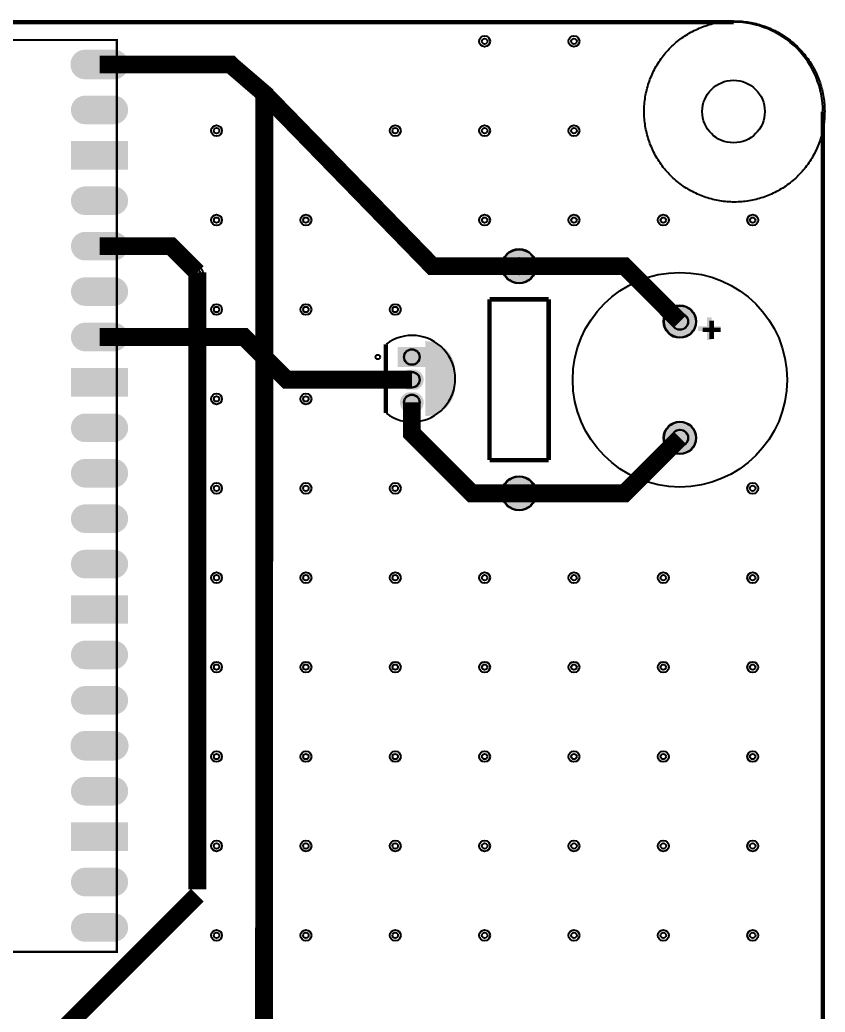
# Model space of a CAD drawing. Header units: millimetres. Extents: x 0 to 100, y 0 to 102.
# Drawn here: x 55.1 to 100.1, y 44.6 to 100.1 of the extents above; entities that cross this region are included whole.
import ezdxf

# ---------------------------------------------------------------- set-up
doc = ezdxf.new("R2010")
doc.units = ezdxf.units.MM
for name, color, linetype, true_color in [('BoardOutLine', 7, 'Continuous', 0xff00ff), ('BottomLayer', 7, 'Continuous', 0x0000ff), ('BottomSolderMaskLayer', 7, 'Continuous', 0xaa00ff), ('Document', 7, 'Continuous', 0xffffff), ('Hole', 7, 'Continuous', 0x222222), ('Multi-Layer', 7, 'Continuous', 0xc0c0c0), ('TopLayer', 7, 'Continuous', 0xff0000), ('TopPasteMaskLayer', 7, 'Continuous', 0x808080), ('TopSilkLayer', 7, 'Continuous', 0xffcc00), ('TopSolderMaskLayer', 7, 'Continuous', 0x800080)]:
    doc.layers.add(name, color=color, linetype=linetype, true_color=true_color)

msp = doc.modelspace()

# ---------------------------------------------------------------- hatches: boundary and pattern name
at = {"layer": 'BottomSolderMaskLayer'}
for points in [[(82.035, 86.35, 1), (83.965, 86.35, 1)], [(91.086, 83.251, 1), (92.914, 83.251, 1)], [(77.786, 81.823), (77.786, 80.717), (76.214, 80.717), (76.214, 81.823)], [(77.225, 80.56, -0.785398), (77.225, 79.44), (76.775, 79.44, -0.785398), (76.775, 80.56)], [(77.225, 79.29, -0.785398), (77.225, 78.17), (76.775, 78.17, -0.785398), (76.775, 79.29)], [(91.086, 76.749, 1), (92.914, 76.749, 1)], [(82.035, 73.65, 1), (83.965, 73.65, 1)]]:
    msp.add_hatch(color=256, dxfattribs=at).paths.add_polyline_path(points)
at = {"layer": 'Document'}
for points in [[(93.524, 83.487), (93.778, 83.487), (93.778, 82.217), (93.524, 82.217)], [(94.286, 82.979), (94.286, 82.725), (93.016, 82.725), (93.016, 82.979)], [(79.413, 80), (79.413, 79.619), (79.412, 79.56), (79.409, 79.501), (79.404, 79.443), (79.396, 79.384), (79.387, 79.326), (79.375, 79.268), (79.362, 79.211), (79.346, 79.154), (79.329, 79.098), (79.309, 79.042), (79.287, 78.987), (79.264, 78.933), (79.238, 78.88), (79.211, 78.828), (79.182, 78.777), (79.151, 78.727), (79.118, 78.678), (79.084, 78.63), (79.048, 78.583), (79.01, 78.538), (78.97, 78.494), (78.929, 78.452), (78.887, 78.411), (78.843, 78.371), (78.798, 78.334), (78.751, 78.297), (78.704, 78.263), (78.655, 78.23), (78.604, 78.199), (78.553, 78.17), (78.501, 78.143), (78.448, 78.117), (78.394, 78.094), (78.339, 78.072), (78.283, 78.053), (78.227, 78.035), (78.17, 78.019), (78.113, 78.006), (78.055, 77.994), (77.997, 77.985), (77.938, 77.978), (77.88, 77.972), (77.821, 77.969), (77.762, 77.968), (77.762, 82.159), (77.821, 82.158), (77.88, 82.155), (77.938, 82.15), (77.997, 82.142), (78.055, 82.133), (78.113, 82.121), (78.17, 82.108), (78.227, 82.092), (78.283, 82.075), (78.339, 82.055), (78.394, 82.033), (78.448, 82.01), (78.501, 81.984), (78.553, 81.957), (78.604, 81.928), (78.655, 81.897), (78.704, 81.864), (78.751, 81.83), (78.798, 81.794), (78.843, 81.756), (78.887, 81.716), (78.929, 81.676), (78.97, 81.633), (79.01, 81.589), (79.048, 81.544), (79.084, 81.498), (79.118, 81.45), (79.151, 81.401), (79.182, 81.351), (79.211, 81.299), (79.238, 81.247), (79.264, 81.194), (79.287, 81.14), (79.309, 81.085), (79.329, 81.03), (79.346, 80.973), (79.362, 80.916), (79.375, 80.859), (79.387, 80.801), (79.396, 80.743), (79.404, 80.685), (79.409, 80.626), (79.412, 80.567), (79.413, 80.508)]]:
    msp.add_hatch(color=256, dxfattribs=at).paths.add_polyline_path(points)
at = {"layer": 'Multi-Layer'}
for points in [[(82.06, 86.35, 1), (83.94, 86.35, 1)], [(91.111, 83.251, 1), (92.889, 83.251, 1)], [(77.75, 81.805), (77.75, 80.735), (76.25, 80.735), (76.25, 81.805)], [(77.215, 80.535, -0.785398), (77.215, 79.465), (76.785, 79.465, -0.785398), (76.785, 80.535)], [(77.215, 79.265, -0.785398), (77.215, 78.195), (76.785, 78.195, -0.785398), (76.785, 79.265)], [(91.111, 76.749, 1), (92.889, 76.749, 1)], [(82.06, 73.65, 1), (83.94, 73.65, 1)]]:
    msp.add_hatch(color=256, dxfattribs=at).paths.add_polyline_path(points)
at = {"layer": 'TopLayer'}
for points in [[(58.725, 96.83), (58.629, 96.836), (58.534, 96.853), (58.441, 96.882), (58.353, 96.922), (58.271, 96.972), (58.195, 97.031), (58.126, 97.099), (58.067, 97.176), (58.017, 97.258), (57.977, 97.346), (57.948, 97.438), (57.931, 97.533), (57.925, 97.63), (57.925, 97.63), (57.931, 97.726), (57.948, 97.822), (57.977, 97.914), (58.017, 98.002), (58.067, 98.084), (58.126, 98.16), (58.195, 98.229), (58.271, 98.288), (58.353, 98.338), (58.441, 98.378), (58.534, 98.407), (58.629, 98.424), (58.725, 98.43), (60.325, 98.43), (60.421, 98.424), (60.516, 98.407), (60.609, 98.378), (60.697, 98.338), (60.78, 98.288), (60.855, 98.229), (60.924, 98.16), (60.983, 98.084), (61.033, 98.002), (61.073, 97.914), (61.102, 97.822), (61.119, 97.726), (61.125, 97.63), (61.125, 97.63), (61.119, 97.533), (61.102, 97.438), (61.073, 97.346), (61.033, 97.258), (60.983, 97.176), (60.924, 97.099), (60.855, 97.031), (60.78, 96.972), (60.697, 96.922), (60.609, 96.882), (60.516, 96.853), (60.421, 96.836), (60.325, 96.83)], [(58.725, 94.29), (58.629, 94.296), (58.534, 94.313), (58.441, 94.342), (58.353, 94.382), (58.271, 94.432), (58.195, 94.491), (58.126, 94.559), (58.067, 94.636), (58.017, 94.718), (57.977, 94.806), (57.948, 94.899), (57.931, 94.994), (57.925, 95.09), (57.925, 95.09), (57.931, 95.186), (57.948, 95.282), (57.977, 95.374), (58.017, 95.462), (58.067, 95.544), (58.126, 95.62), (58.195, 95.689), (58.271, 95.748), (58.353, 95.798), (58.441, 95.838), (58.534, 95.867), (58.629, 95.884), (58.725, 95.89), (60.325, 95.89), (60.421, 95.884), (60.516, 95.867), (60.609, 95.838), (60.697, 95.798), (60.78, 95.748), (60.855, 95.689), (60.924, 95.62), (60.983, 95.544), (61.033, 95.462), (61.073, 95.374), (61.102, 95.282), (61.119, 95.186), (61.125, 95.09), (61.125, 95.09), (61.119, 94.994), (61.102, 94.899), (61.073, 94.806), (61.033, 94.718), (60.983, 94.636), (60.924, 94.559), (60.855, 94.491), (60.78, 94.432), (60.697, 94.382), (60.609, 94.342), (60.516, 94.313), (60.421, 94.296), (60.325, 94.29)], [(57.925, 91.75), (57.925, 93.35), (61.125, 93.35), (61.125, 91.75)], [(58.725, 89.21), (58.629, 89.216), (58.534, 89.233), (58.441, 89.262), (58.353, 89.302), (58.271, 89.352), (58.195, 89.411), (58.126, 89.479), (58.067, 89.556), (58.017, 89.638), (57.977, 89.726), (57.948, 89.819), (57.931, 89.914), (57.925, 90.01), (57.925, 90.01), (57.931, 90.107), (57.948, 90.202), (57.977, 90.294), (58.017, 90.382), (58.067, 90.464), (58.126, 90.54), (58.195, 90.609), (58.271, 90.668), (58.353, 90.718), (58.441, 90.758), (58.534, 90.787), (58.629, 90.804), (58.725, 90.81), (60.325, 90.81), (60.421, 90.804), (60.516, 90.787), (60.609, 90.758), (60.697, 90.718), (60.78, 90.668), (60.855, 90.609), (60.924, 90.54), (60.983, 90.464), (61.033, 90.382), (61.073, 90.294), (61.102, 90.202), (61.119, 90.107), (61.125, 90.01), (61.125, 90.01), (61.119, 89.914), (61.102, 89.819), (61.073, 89.726), (61.033, 89.638), (60.983, 89.556), (60.924, 89.479), (60.855, 89.411), (60.78, 89.352), (60.697, 89.302), (60.609, 89.262), (60.516, 89.233), (60.421, 89.216), (60.325, 89.21)], [(58.725, 86.67), (58.629, 86.676), (58.534, 86.693), (58.441, 86.722), (58.353, 86.762), (58.271, 86.812), (58.195, 86.871), (58.126, 86.939), (58.067, 87.016), (58.017, 87.098), (57.977, 87.186), (57.948, 87.278), (57.931, 87.373), (57.925, 87.47), (57.925, 87.47), (57.931, 87.567), (57.948, 87.662), (57.977, 87.754), (58.017, 87.842), (58.067, 87.924), (58.126, 88), (58.195, 88.069), (58.271, 88.128), (58.353, 88.178), (58.441, 88.218), (58.534, 88.247), (58.629, 88.264), (58.725, 88.27), (60.325, 88.27), (60.421, 88.264), (60.516, 88.247), (60.609, 88.218), (60.697, 88.178), (60.78, 88.128), (60.855, 88.069), (60.924, 88), (60.983, 87.924), (61.033, 87.842), (61.073, 87.754), (61.102, 87.662), (61.119, 87.567), (61.125, 87.47), (61.125, 87.47), (61.119, 87.373), (61.102, 87.278), (61.073, 87.186), (61.033, 87.098), (60.983, 87.016), (60.924, 86.939), (60.855, 86.871), (60.78, 86.812), (60.697, 86.762), (60.609, 86.722), (60.516, 86.693), (60.421, 86.676), (60.325, 86.67)], [(58.725, 84.13), (58.629, 84.136), (58.534, 84.153), (58.441, 84.182), (58.353, 84.222), (58.271, 84.272), (58.195, 84.331), (58.126, 84.399), (58.067, 84.476), (58.017, 84.558), (57.977, 84.646), (57.948, 84.739), (57.931, 84.834), (57.925, 84.93), (57.925, 84.93), (57.931, 85.027), (57.948, 85.122), (57.977, 85.214), (58.017, 85.302), (58.067, 85.384), (58.126, 85.46), (58.195, 85.529), (58.271, 85.588), (58.353, 85.638), (58.441, 85.678), (58.534, 85.707), (58.629, 85.724), (58.725, 85.73), (60.325, 85.73), (60.421, 85.724), (60.516, 85.707), (60.609, 85.678), (60.697, 85.638), (60.78, 85.588), (60.855, 85.529), (60.924, 85.46), (60.983, 85.384), (61.033, 85.302), (61.073, 85.214), (61.102, 85.122), (61.119, 85.027), (61.125, 84.93), (61.125, 84.93), (61.119, 84.834), (61.102, 84.739), (61.073, 84.646), (61.033, 84.558), (60.983, 84.476), (60.924, 84.399), (60.855, 84.331), (60.78, 84.272), (60.697, 84.222), (60.609, 84.182), (60.516, 84.153), (60.421, 84.136), (60.325, 84.13)], [(58.725, 81.59), (58.629, 81.596), (58.534, 81.613), (58.441, 81.642), (58.353, 81.682), (58.271, 81.732), (58.195, 81.791), (58.126, 81.859), (58.067, 81.936), (58.017, 82.018), (57.977, 82.106), (57.948, 82.199), (57.931, 82.293), (57.925, 82.39), (57.925, 82.39), (57.931, 82.487), (57.948, 82.582), (57.977, 82.674), (58.017, 82.762), (58.067, 82.844), (58.126, 82.921), (58.195, 82.989), (58.271, 83.048), (58.353, 83.098), (58.441, 83.138), (58.534, 83.167), (58.629, 83.184), (58.725, 83.19), (60.325, 83.19), (60.421, 83.184), (60.516, 83.167), (60.609, 83.138), (60.697, 83.098), (60.78, 83.048), (60.855, 82.989), (60.924, 82.921), (60.983, 82.844), (61.033, 82.762), (61.073, 82.674), (61.102, 82.582), (61.119, 82.487), (61.125, 82.39), (61.125, 82.39), (61.119, 82.293), (61.102, 82.199), (61.073, 82.106), (61.033, 82.018), (60.983, 81.936), (60.924, 81.859), (60.855, 81.791), (60.78, 81.732), (60.697, 81.682), (60.609, 81.642), (60.516, 81.613), (60.421, 81.596), (60.325, 81.59)], [(57.925, 79.05), (57.925, 80.65), (61.125, 80.65), (61.125, 79.05)], [(58.725, 76.51), (58.629, 76.516), (58.534, 76.533), (58.441, 76.562), (58.353, 76.602), (58.271, 76.652), (58.195, 76.711), (58.126, 76.779), (58.067, 76.856), (58.017, 76.938), (57.977, 77.026), (57.948, 77.118), (57.931, 77.213), (57.925, 77.31), (57.925, 77.31), (57.931, 77.407), (57.948, 77.502), (57.977, 77.594), (58.017, 77.682), (58.067, 77.764), (58.126, 77.841), (58.195, 77.909), (58.271, 77.968), (58.353, 78.018), (58.441, 78.058), (58.534, 78.087), (58.629, 78.104), (58.725, 78.11), (60.325, 78.11), (60.421, 78.104), (60.516, 78.087), (60.609, 78.058), (60.697, 78.018), (60.78, 77.968), (60.855, 77.909), (60.924, 77.841), (60.983, 77.764), (61.033, 77.682), (61.073, 77.594), (61.102, 77.502), (61.119, 77.407), (61.125, 77.31), (61.125, 77.31), (61.119, 77.213), (61.102, 77.118), (61.073, 77.026), (61.033, 76.938), (60.983, 76.856), (60.924, 76.779), (60.855, 76.711), (60.78, 76.652), (60.697, 76.602), (60.609, 76.562), (60.516, 76.533), (60.421, 76.516), (60.325, 76.51)], [(58.725, 73.97), (58.629, 73.976), (58.534, 73.993), (58.441, 74.022), (58.353, 74.062), (58.271, 74.112), (58.195, 74.171), (58.126, 74.239), (58.067, 74.316), (58.017, 74.398), (57.977, 74.486), (57.948, 74.578), (57.931, 74.673), (57.925, 74.77), (57.925, 74.77), (57.931, 74.867), (57.948, 74.962), (57.977, 75.054), (58.017, 75.142), (58.067, 75.224), (58.126, 75.301), (58.195, 75.369), (58.271, 75.428), (58.353, 75.478), (58.441, 75.518), (58.534, 75.547), (58.629, 75.564), (58.725, 75.57), (60.325, 75.57), (60.421, 75.564), (60.516, 75.547), (60.609, 75.518), (60.697, 75.478), (60.78, 75.428), (60.855, 75.369), (60.924, 75.301), (60.983, 75.224), (61.033, 75.142), (61.073, 75.054), (61.102, 74.962), (61.119, 74.867), (61.125, 74.77), (61.125, 74.77), (61.119, 74.673), (61.102, 74.578), (61.073, 74.486), (61.033, 74.398), (60.983, 74.316), (60.924, 74.239), (60.855, 74.171), (60.78, 74.112), (60.697, 74.062), (60.609, 74.022), (60.516, 73.993), (60.421, 73.976), (60.325, 73.97)], [(58.725, 71.43), (58.629, 71.436), (58.534, 71.453), (58.441, 71.482), (58.353, 71.522), (58.271, 71.572), (58.195, 71.631), (58.126, 71.699), (58.067, 71.776), (58.017, 71.858), (57.977, 71.946), (57.948, 72.038), (57.931, 72.133), (57.925, 72.23), (57.925, 72.23), (57.931, 72.327), (57.948, 72.422), (57.977, 72.514), (58.017, 72.602), (58.067, 72.684), (58.126, 72.761), (58.195, 72.829), (58.271, 72.888), (58.353, 72.938), (58.441, 72.978), (58.534, 73.007), (58.629, 73.024), (58.725, 73.03), (60.325, 73.03), (60.421, 73.024), (60.516, 73.007), (60.609, 72.978), (60.697, 72.938), (60.78, 72.888), (60.855, 72.829), (60.924, 72.761), (60.983, 72.684), (61.033, 72.602), (61.073, 72.514), (61.102, 72.422), (61.119, 72.327), (61.125, 72.23), (61.125, 72.23), (61.119, 72.133), (61.102, 72.038), (61.073, 71.946), (61.033, 71.858), (60.983, 71.776), (60.924, 71.699), (60.855, 71.631), (60.78, 71.572), (60.697, 71.522), (60.609, 71.482), (60.516, 71.453), (60.421, 71.436), (60.325, 71.43)], [(58.725, 68.89), (58.629, 68.896), (58.534, 68.913), (58.441, 68.942), (58.353, 68.982), (58.271, 69.032), (58.195, 69.091), (58.126, 69.159), (58.067, 69.236), (58.017, 69.318), (57.977, 69.406), (57.948, 69.498), (57.931, 69.593), (57.925, 69.69), (57.925, 69.69), (57.931, 69.787), (57.948, 69.882), (57.977, 69.974), (58.017, 70.062), (58.067, 70.144), (58.126, 70.221), (58.195, 70.289), (58.271, 70.348), (58.353, 70.398), (58.441, 70.438), (58.534, 70.467), (58.629, 70.484), (58.725, 70.49), (60.325, 70.49), (60.421, 70.484), (60.516, 70.467), (60.609, 70.438), (60.697, 70.398), (60.78, 70.348), (60.855, 70.289), (60.924, 70.221), (60.983, 70.144), (61.033, 70.062), (61.073, 69.974), (61.102, 69.882), (61.119, 69.787), (61.125, 69.69), (61.125, 69.69), (61.119, 69.593), (61.102, 69.498), (61.073, 69.406), (61.033, 69.318), (60.983, 69.236), (60.924, 69.159), (60.855, 69.091), (60.78, 69.032), (60.697, 68.982), (60.609, 68.942), (60.516, 68.913), (60.421, 68.896), (60.325, 68.89)], [(57.925, 66.35), (57.925, 67.95), (61.125, 67.95), (61.125, 66.35)], [(58.725, 63.81), (58.629, 63.816), (58.534, 63.833), (58.441, 63.862), (58.353, 63.902), (58.271, 63.952), (58.195, 64.011), (58.126, 64.079), (58.067, 64.156), (58.017, 64.238), (57.977, 64.326), (57.948, 64.418), (57.931, 64.513), (57.925, 64.61), (57.925, 64.61), (57.931, 64.707), (57.948, 64.801), (57.977, 64.894), (58.017, 64.982), (58.067, 65.064), (58.126, 65.141), (58.195, 65.209), (58.271, 65.268), (58.353, 65.318), (58.441, 65.358), (58.534, 65.387), (58.629, 65.404), (58.725, 65.41), (60.325, 65.41), (60.421, 65.404), (60.516, 65.387), (60.609, 65.358), (60.697, 65.318), (60.78, 65.268), (60.855, 65.209), (60.924, 65.141), (60.983, 65.064), (61.033, 64.982), (61.073, 64.894), (61.102, 64.801), (61.119, 64.707), (61.125, 64.61), (61.125, 64.61), (61.119, 64.513), (61.102, 64.418), (61.073, 64.326), (61.033, 64.238), (60.983, 64.156), (60.924, 64.079), (60.855, 64.011), (60.78, 63.952), (60.697, 63.902), (60.609, 63.862), (60.516, 63.833), (60.421, 63.816), (60.325, 63.81)], [(58.725, 61.27), (58.629, 61.276), (58.534, 61.293), (58.441, 61.322), (58.353, 61.362), (58.271, 61.412), (58.195, 61.471), (58.126, 61.54), (58.067, 61.616), (58.017, 61.698), (57.977, 61.786), (57.948, 61.878), (57.931, 61.973), (57.925, 62.07), (57.925, 62.07), (57.931, 62.166), (57.948, 62.261), (57.977, 62.354), (58.017, 62.442), (58.067, 62.524), (58.126, 62.601), (58.195, 62.669), (58.271, 62.728), (58.353, 62.778), (58.441, 62.818), (58.534, 62.847), (58.629, 62.864), (58.725, 62.87), (60.325, 62.87), (60.421, 62.864), (60.516, 62.847), (60.609, 62.818), (60.697, 62.778), (60.78, 62.728), (60.855, 62.669), (60.924, 62.601), (60.983, 62.524), (61.033, 62.442), (61.073, 62.354), (61.102, 62.261), (61.119, 62.166), (61.125, 62.07), (61.125, 62.07), (61.119, 61.973), (61.102, 61.878), (61.073, 61.786), (61.033, 61.698), (60.983, 61.616), (60.924, 61.54), (60.855, 61.471), (60.78, 61.412), (60.697, 61.362), (60.609, 61.322), (60.516, 61.293), (60.421, 61.276), (60.325, 61.27)], [(58.725, 58.73), (58.629, 58.736), (58.534, 58.753), (58.441, 58.782), (58.353, 58.822), (58.271, 58.872), (58.195, 58.931), (58.126, 59), (58.067, 59.076), (58.017, 59.158), (57.977, 59.246), (57.948, 59.338), (57.931, 59.433), (57.925, 59.53), (57.925, 59.53), (57.931, 59.626), (57.948, 59.721), (57.977, 59.814), (58.017, 59.902), (58.067, 59.984), (58.126, 60.061), (58.195, 60.129), (58.271, 60.188), (58.353, 60.238), (58.441, 60.278), (58.534, 60.307), (58.629, 60.324), (58.725, 60.33), (60.325, 60.33), (60.421, 60.324), (60.516, 60.307), (60.609, 60.278), (60.697, 60.238), (60.78, 60.188), (60.855, 60.129), (60.924, 60.061), (60.983, 59.984), (61.033, 59.902), (61.073, 59.814), (61.102, 59.721), (61.119, 59.626), (61.125, 59.53), (61.125, 59.53), (61.119, 59.433), (61.102, 59.338), (61.073, 59.246), (61.033, 59.158), (60.983, 59.076), (60.924, 59), (60.855, 58.931), (60.78, 58.872), (60.697, 58.822), (60.609, 58.782), (60.516, 58.753), (60.421, 58.736), (60.325, 58.73)], [(58.725, 56.19), (58.629, 56.196), (58.534, 56.213), (58.441, 56.242), (58.353, 56.282), (58.271, 56.332), (58.195, 56.391), (58.126, 56.46), (58.067, 56.536), (58.017, 56.618), (57.977, 56.706), (57.948, 56.798), (57.931, 56.893), (57.925, 56.99), (57.925, 56.99), (57.931, 57.086), (57.948, 57.181), (57.977, 57.274), (58.017, 57.362), (58.067, 57.444), (58.126, 57.521), (58.195, 57.589), (58.271, 57.648), (58.353, 57.698), (58.441, 57.738), (58.534, 57.767), (58.629, 57.784), (58.725, 57.79), (60.325, 57.79), (60.421, 57.784), (60.516, 57.767), (60.609, 57.738), (60.697, 57.698), (60.78, 57.648), (60.855, 57.589), (60.924, 57.521), (60.983, 57.444), (61.033, 57.362), (61.073, 57.274), (61.102, 57.181), (61.119, 57.086), (61.125, 56.99), (61.125, 56.99), (61.119, 56.893), (61.102, 56.798), (61.073, 56.706), (61.033, 56.618), (60.983, 56.536), (60.924, 56.46), (60.855, 56.391), (60.78, 56.332), (60.697, 56.282), (60.609, 56.242), (60.516, 56.213), (60.421, 56.196), (60.325, 56.19)], [(57.925, 53.65), (57.925, 55.25), (61.125, 55.25), (61.125, 53.65)], [(58.725, 51.11), (58.629, 51.116), (58.534, 51.133), (58.441, 51.162), (58.353, 51.202), (58.271, 51.252), (58.195, 51.311), (58.126, 51.38), (58.067, 51.456), (58.017, 51.538), (57.977, 51.626), (57.948, 51.718), (57.931, 51.814), (57.925, 51.91), (57.925, 51.91), (57.931, 52.006), (57.948, 52.101), (57.977, 52.194), (58.017, 52.282), (58.067, 52.364), (58.126, 52.441), (58.195, 52.509), (58.271, 52.568), (58.353, 52.618), (58.441, 52.658), (58.534, 52.687), (58.629, 52.704), (58.725, 52.71), (60.325, 52.71), (60.421, 52.704), (60.516, 52.687), (60.609, 52.658), (60.697, 52.618), (60.78, 52.568), (60.855, 52.509), (60.924, 52.441), (60.983, 52.364), (61.033, 52.282), (61.073, 52.194), (61.102, 52.101), (61.119, 52.006), (61.125, 51.91), (61.125, 51.91), (61.119, 51.814), (61.102, 51.718), (61.073, 51.626), (61.033, 51.538), (60.983, 51.456), (60.924, 51.38), (60.855, 51.311), (60.78, 51.252), (60.697, 51.202), (60.609, 51.162), (60.516, 51.133), (60.421, 51.116), (60.325, 51.11)], [(58.725, 48.57), (58.629, 48.576), (58.534, 48.593), (58.441, 48.622), (58.353, 48.662), (58.271, 48.712), (58.195, 48.771), (58.126, 48.84), (58.067, 48.916), (58.017, 48.998), (57.977, 49.086), (57.948, 49.178), (57.931, 49.274), (57.925, 49.37), (57.925, 49.37), (57.931, 49.466), (57.948, 49.561), (57.977, 49.654), (58.017, 49.742), (58.067, 49.824), (58.126, 49.901), (58.195, 49.969), (58.271, 50.028), (58.353, 50.078), (58.441, 50.118), (58.534, 50.147), (58.629, 50.164), (58.725, 50.17), (60.325, 50.17), (60.421, 50.164), (60.516, 50.147), (60.609, 50.118), (60.697, 50.078), (60.78, 50.028), (60.855, 49.969), (60.924, 49.901), (60.983, 49.824), (61.033, 49.742), (61.073, 49.654), (61.102, 49.561), (61.119, 49.466), (61.125, 49.37), (61.125, 49.37), (61.119, 49.274), (61.102, 49.178), (61.073, 49.086), (61.033, 48.998), (60.983, 48.916), (60.924, 48.84), (60.855, 48.771), (60.78, 48.712), (60.697, 48.662), (60.609, 48.622), (60.516, 48.593), (60.421, 48.576), (60.325, 48.57)]]:
    msp.add_hatch(color=256, dxfattribs=at).paths.add_polyline_path(points)
at = {"layer": 'TopPasteMaskLayer'}
for points in [[(58.725, 96.83), (58.629, 96.836), (58.534, 96.853), (58.441, 96.882), (58.353, 96.922), (58.271, 96.972), (58.195, 97.031), (58.126, 97.099), (58.067, 97.176), (58.017, 97.258), (57.977, 97.346), (57.948, 97.438), (57.931, 97.533), (57.925, 97.63), (57.925, 97.63), (57.931, 97.726), (57.948, 97.822), (57.977, 97.914), (58.017, 98.002), (58.067, 98.084), (58.126, 98.16), (58.195, 98.229), (58.271, 98.288), (58.353, 98.338), (58.441, 98.378), (58.534, 98.407), (58.629, 98.424), (58.725, 98.43), (60.325, 98.43), (60.421, 98.424), (60.516, 98.407), (60.609, 98.378), (60.697, 98.338), (60.78, 98.288), (60.855, 98.229), (60.924, 98.16), (60.983, 98.084), (61.033, 98.002), (61.073, 97.914), (61.102, 97.822), (61.119, 97.726), (61.125, 97.63), (61.125, 97.63), (61.119, 97.533), (61.102, 97.438), (61.073, 97.346), (61.033, 97.258), (60.983, 97.176), (60.924, 97.099), (60.855, 97.031), (60.78, 96.972), (60.697, 96.922), (60.609, 96.882), (60.516, 96.853), (60.421, 96.836), (60.325, 96.83)], [(58.725, 58.73), (58.629, 58.736), (58.534, 58.753), (58.441, 58.782), (58.353, 58.822), (58.271, 58.872), (58.195, 58.931), (58.126, 59), (58.067, 59.076), (58.017, 59.158), (57.977, 59.246), (57.948, 59.338), (57.931, 59.433), (57.925, 59.53), (57.925, 59.53), (57.931, 59.626), (57.948, 59.721), (57.977, 59.814), (58.017, 59.902), (58.067, 59.984), (58.126, 60.061), (58.195, 60.129), (58.271, 60.188), (58.353, 60.238), (58.441, 60.278), (58.534, 60.307), (58.629, 60.324), (58.725, 60.33), (60.325, 60.33), (60.421, 60.324), (60.516, 60.307), (60.609, 60.278), (60.697, 60.238), (60.78, 60.188), (60.855, 60.129), (60.924, 60.061), (60.983, 59.984), (61.033, 59.902), (61.073, 59.814), (61.102, 59.721), (61.119, 59.626), (61.125, 59.53), (61.125, 59.53), (61.119, 59.433), (61.102, 59.338), (61.073, 59.246), (61.033, 59.158), (60.983, 59.076), (60.924, 59), (60.855, 58.931), (60.78, 58.872), (60.697, 58.822), (60.609, 58.782), (60.516, 58.753), (60.421, 58.736), (60.325, 58.73)]]:
    msp.add_hatch(color=256, dxfattribs=at).paths.add_polyline_path(points)
at = {"layer": 'TopSolderMaskLayer'}
for points in [[(58.712, 96.804), (58.614, 96.811), (58.518, 96.829), (58.424, 96.858), (58.335, 96.899), (58.251, 96.951), (58.173, 97.012), (58.104, 97.083), (58.043, 97.161), (57.993, 97.246), (57.952, 97.337), (57.923, 97.432), (57.906, 97.53), (57.9, 97.63), (57.9, 97.63), (57.906, 97.729), (57.923, 97.828), (57.952, 97.923), (57.993, 98.014), (58.043, 98.099), (58.104, 98.177), (58.173, 98.248), (58.251, 98.309), (58.335, 98.361), (58.424, 98.402), (58.518, 98.431), (58.614, 98.449), (58.712, 98.455), (60.338, 98.455), (60.436, 98.449), (60.532, 98.431), (60.626, 98.402), (60.715, 98.361), (60.799, 98.309), (60.877, 98.248), (60.946, 98.177), (61.007, 98.099), (61.057, 98.014), (61.097, 97.923), (61.127, 97.828), (61.144, 97.729), (61.15, 97.63), (61.15, 97.63), (61.144, 97.53), (61.127, 97.432), (61.097, 97.337), (61.057, 97.246), (61.007, 97.161), (60.946, 97.083), (60.877, 97.012), (60.799, 96.951), (60.715, 96.899), (60.626, 96.858), (60.532, 96.829), (60.436, 96.811), (60.338, 96.804)], [(82.035, 86.35, 1), (83.965, 86.35, 1)], [(91.086, 83.251, 1), (92.914, 83.251, 1)], [(77.786, 81.823), (77.786, 80.717), (76.214, 80.717), (76.214, 81.823)], [(77.225, 80.56, -0.785398), (77.225, 79.44), (76.775, 79.44, -0.785398), (76.775, 80.56)], [(77.225, 79.29, -0.785398), (77.225, 78.17), (76.775, 78.17, -0.785398), (76.775, 79.29)], [(91.086, 76.749, 1), (92.914, 76.749, 1)], [(82.035, 73.65, 1), (83.965, 73.65, 1)], [(58.712, 58.705), (58.614, 58.71), (58.518, 58.729), (58.424, 58.758), (58.335, 58.799), (58.251, 58.851), (58.173, 58.912), (58.104, 58.983), (58.043, 59.061), (57.993, 59.146), (57.952, 59.237), (57.923, 59.332), (57.906, 59.43), (57.9, 59.53), (57.9, 59.53), (57.906, 59.63), (57.923, 59.728), (57.952, 59.823), (57.993, 59.914), (58.043, 59.999), (58.104, 60.077), (58.173, 60.148), (58.251, 60.209), (58.335, 60.261), (58.424, 60.302), (58.518, 60.331), (58.614, 60.349), (58.712, 60.355), (60.338, 60.355), (60.436, 60.349), (60.532, 60.331), (60.626, 60.302), (60.715, 60.261), (60.799, 60.209), (60.877, 60.148), (60.946, 60.077), (61.007, 59.999), (61.057, 59.914), (61.097, 59.823), (61.127, 59.728), (61.144, 59.63), (61.15, 59.53), (61.15, 59.53), (61.144, 59.43), (61.127, 59.332), (61.097, 59.237), (61.057, 59.146), (61.007, 59.061), (60.946, 58.983), (60.877, 58.912), (60.799, 58.851), (60.715, 58.799), (60.626, 58.758), (60.532, 58.729), (60.436, 58.71), (60.338, 58.705)]]:
    msp.add_hatch(color=256, dxfattribs=at).paths.add_polyline_path(points)

# ---------------------------------------------------------------- linework, layer by layer
at = {"layer": 'BoardOutLine', "const_width": 0.254}
for points in [[(5, 100), (95, 100)], [(100, 95), (100, 5)]]:
    msp.add_lwpolyline(points, dxfattribs=at)
at = {"layer": 'BoardOutLine'}
msp.add_arc((95, 95), 5, 359.9997, 90, dxfattribs=at)
at = {"layer": 'BottomLayer'}
msp.add_lwpolyline([(90, 95), (90.001, 95.102), (90.004, 95.204), (90.008, 95.305), (90.015, 95.407), (90.024, 95.508), (90.035, 95.61), (90.049, 95.711), (90.064, 95.811), (90.081, 95.912), (90.1, 96.012), (90.121, 96.111), (90.144, 96.211), (90.17, 96.309), (90.197, 96.407), (90.226, 96.505), (90.257, 96.602), (90.29, 96.698), (90.325, 96.794), (90.362, 96.889), (90.401, 96.983), (90.441, 97.076), (90.484, 97.169), (90.528, 97.261), (90.575, 97.351), (90.623, 97.441), (90.673, 97.53), (90.724, 97.618), (90.778, 97.704), (90.833, 97.79), (90.89, 97.874), (90.948, 97.958), (91.009, 98.04), (91.071, 98.121), (91.134, 98.2), (91.199, 98.279), (91.266, 98.356), (91.334, 98.431), (91.404, 98.505), (91.475, 98.578), (91.548, 98.65), (91.622, 98.719), (91.697, 98.788), (91.774, 98.855), (91.852, 98.92), (91.932, 98.984), (92.012, 99.046), (92.094, 99.106), (92.178, 99.165), (92.262, 99.222), (92.347, 99.277), (92.434, 99.331), (92.522, 99.383), (92.61, 99.433), (92.7, 99.481), (92.791, 99.528), (92.882, 99.572), (92.975, 99.615), (93.068, 99.656), (93.162, 99.695), (93.257, 99.732), (93.352, 99.767), (93.449, 99.801), (93.545, 99.832), (93.643, 99.861), (93.741, 99.889), (93.84, 99.914), (93.939, 99.938), (94.038, 99.959), (94.138, 99.978), (94.239, 99.996), (94.339, 100.011), (94.44, 100.024), (94.542, 100.036), (94.643, 100.045), (94.745, 100.052), (94.846, 100.057), (94.948, 100.06), (95.05, 100.061), (95.152, 100.06), (95.254, 100.057), (95.355, 100.052), (95.457, 100.045), (95.558, 100.036), (95.66, 100.024), (95.76, 100.011), (95.861, 99.996), (95.961, 99.978), (96.061, 99.959), (96.161, 99.938), (96.26, 99.914), (96.359, 99.889), (96.457, 99.861), (96.554, 99.832), (96.651, 99.801), (96.748, 99.767), (96.843, 99.732), (96.938, 99.695), (97.032, 99.656), (97.125, 99.615), (97.218, 99.572), (97.309, 99.528), (97.4, 99.481), (97.49, 99.433), (97.578, 99.383), (97.666, 99.331), (97.752, 99.277), (97.838, 99.222), (97.922, 99.165), (98.005, 99.106), (98.087, 99.046), (98.168, 98.984), (98.248, 98.92), (98.326, 98.855), (98.403, 98.788), (98.478, 98.719), (98.552, 98.65), (98.625, 98.578), (98.696, 98.505), (98.766, 98.431), (98.834, 98.356), (98.901, 98.279), (98.966, 98.2), (99.029, 98.121), (99.091, 98.04), (99.151, 97.958), (99.21, 97.874), (99.267, 97.79), (99.322, 97.704), (99.375, 97.618), (99.427, 97.53), (99.477, 97.441), (99.525, 97.351), (99.571, 97.261), (99.616, 97.169), (99.658, 97.076), (99.699, 96.983), (99.738, 96.889), (99.775, 96.794), (99.81, 96.698), (99.843, 96.602), (99.874, 96.505), (99.903, 96.407), (99.93, 96.309), (99.955, 96.211), (99.979, 96.111), (100, 96.012), (100.019, 95.912), (100.036, 95.811), (100.051, 95.711), (100.064, 95.61), (100.075, 95.508), (100.084, 95.407), (100.091, 95.305), (100.096, 95.204), (100.099, 95.102), (100.1, 95), (100.099, 94.898), (100.096, 94.796), (100.091, 94.695), (100.084, 94.593), (100.075, 94.492), (100.064, 94.39), (100.051, 94.289), (100.036, 94.189), (100.019, 94.088), (100, 93.988), (99.979, 93.889), (99.955, 93.789), (99.93, 93.691), (99.903, 93.593), (99.874, 93.495), (99.843, 93.398), (99.81, 93.302), (99.775, 93.206), (99.738, 93.111), (99.699, 93.017), (99.658, 92.924), (99.616, 92.831), (99.571, 92.74), (99.525, 92.649), (99.477, 92.559), (99.427, 92.47), (99.375, 92.382), (99.322, 92.296), (99.267, 92.21), (99.21, 92.126), (99.151, 92.042), (99.091, 91.96), (99.029, 91.879), (98.966, 91.8), (98.901, 91.721), (98.834, 91.644), (98.766, 91.569), (98.696, 91.495), (98.625, 91.422), (98.552, 91.35), (98.478, 91.281), (98.403, 91.212), (98.326, 91.145), (98.248, 91.08), (98.168, 91.016), (98.087, 90.954), (98.005, 90.894), (97.922, 90.835), (97.838, 90.778), (97.752, 90.723), (97.666, 90.669), (97.578, 90.617), (97.49, 90.567), (97.4, 90.519), (97.309, 90.472), (97.218, 90.428), (97.125, 90.385), (97.032, 90.344), (96.938, 90.305), (96.843, 90.268), (96.748, 90.233), (96.651, 90.199), (96.554, 90.168), (96.457, 90.139), (96.359, 90.111), (96.26, 90.086), (96.161, 90.062), (96.061, 90.041), (95.961, 90.022), (95.861, 90.004), (95.76, 89.989), (95.66, 89.976), (95.558, 89.964), (95.457, 89.955), (95.355, 89.948), (95.254, 89.943), (95.152, 89.94), (95.05, 89.939), (94.948, 89.94), (94.846, 89.943), (94.745, 89.948), (94.643, 89.955), (94.542, 89.964), (94.44, 89.976), (94.339, 89.989), (94.239, 90.004), (94.138, 90.022), (94.038, 90.041), (93.939, 90.062), (93.84, 90.086), (93.741, 90.111), (93.643, 90.139), (93.545, 90.168), (93.449, 90.199), (93.352, 90.233), (93.257, 90.268), (93.162, 90.305), (93.068, 90.344), (92.975, 90.385), (92.882, 90.428), (92.791, 90.472), (92.7, 90.519), (92.61, 90.567), (92.522, 90.617), (92.434, 90.669), (92.347, 90.723), (92.262, 90.778), (92.178, 90.835), (92.094, 90.894), (92.012, 90.954), (91.932, 91.016), (91.852, 91.08), (91.774, 91.145), (91.697, 91.212), (91.622, 91.281), (91.548, 91.35), (91.475, 91.422), (91.404, 91.495), (91.334, 91.569), (91.266, 91.644), (91.199, 91.721), (91.134, 91.8), (91.071, 91.879), (91.009, 91.96), (90.948, 92.042), (90.89, 92.126), (90.833, 92.21), (90.778, 92.296), (90.724, 92.382), (90.673, 92.47), (90.623, 92.559), (90.575, 92.649), (90.528, 92.74), (90.484, 92.831), (90.441, 92.924), (90.401, 93.017), (90.362, 93.111), (90.325, 93.206), (90.29, 93.302), (90.257, 93.398), (90.226, 93.495), (90.197, 93.593), (90.17, 93.691), (90.144, 93.789), (90.121, 93.889), (90.1, 93.988), (90.081, 94.088), (90.064, 94.189), (90.049, 94.289), (90.035, 94.39), (90.024, 94.492), (90.015, 94.593), (90.008, 94.695), (90.004, 94.796), (90.001, 94.898), (90, 95)], close=True, dxfattribs=at)
at = {"layer": 'BottomLayer', "const_width": 1}
for points in [[(68.73, 38.809), (68.75, 96), (67, 97.501)], [(63, 87.47), (63.53, 87.47), (64.135, 86.865)], [(64.135, 86.865), (65, 86)], [(65, 86), (65, 86), (65, 51.5)], [(38.73, 38.809), (52.637, 38.81), (65, 51.181)]]:
    msp.add_lwpolyline(points, dxfattribs=at)
at = {"layer": 'BottomSolderMaskLayer'}
for centre, radius in [((83, 86.35), 0.965), ((83, 86.35), 0.462), ((92, 83.251), 0.914), ((92, 83.251), 0.463), ((77, 81.27), 0.445), ((77, 80), 0.445), ((77, 78.73), 0.445), ((92, 76.749), 0.914), ((92, 76.749), 0.463), ((83, 73.65), 0.965), ((83, 73.65), 0.462)]:
    msp.add_circle(centre, radius, dxfattribs=at)
at = {"layer": 'Document'}
msp.add_circle((75.095, 81.27), 0.127, dxfattribs=at)
at = {"layer": 'Hole'}
for centre, radius in [((81.072, 98.928), 0.153), ((86.072, 98.928), 0.153), ((67, 97.5), 0.152), ((68, 96.75), 0.152), ((68.75, 96), 0.152), ((66.072, 93.928), 0.153), ((76.072, 93.928), 0.153), ((81.072, 93.928), 0.153), ((86.072, 93.928), 0.153), ((66.072, 88.928), 0.153), ((71.072, 88.928), 0.153), ((81.072, 88.928), 0.153), ((86.072, 88.928), 0.153), ((91.072, 88.928), 0.153), ((96.072, 88.928), 0.153), ((63, 87.47), 0.152), ((64.135, 86.865), 0.152), ((65, 86), 0.152), ((66.072, 83.928), 0.153), ((71.072, 83.928), 0.153), ((76.072, 83.928), 0.153), ((66.072, 78.928), 0.153), ((71.072, 78.928), 0.153), ((66.072, 73.928), 0.153), ((71.072, 73.928), 0.153), ((76.072, 73.928), 0.153), ((96.072, 73.928), 0.153), ((66.072, 68.928), 0.153), ((71.072, 68.928), 0.153), ((76.072, 68.928), 0.153), ((81.072, 68.928), 0.153), ((86.072, 68.928), 0.153), ((91.072, 68.928), 0.153), ((96.072, 68.928), 0.153), ((66.072, 63.928), 0.153), ((71.072, 63.928), 0.153), ((76.072, 63.928), 0.153), ((81.072, 63.928), 0.153), ((86.072, 63.928), 0.153), ((91.072, 63.928), 0.153), ((96.072, 63.928), 0.153), ((66.072, 58.928), 0.153), ((71.072, 58.928), 0.153), ((76.072, 58.928), 0.153), ((81.072, 58.928), 0.153), ((86.072, 58.928), 0.153), ((91.072, 58.928), 0.153), ((96.072, 58.928), 0.153), ((66.072, 53.928), 0.153), ((71.072, 53.928), 0.153), ((76.072, 53.928), 0.153), ((81.072, 53.928), 0.153), ((86.072, 53.928), 0.153), ((91.072, 53.928), 0.153), ((96.072, 53.928), 0.153), ((66.072, 48.928), 0.153), ((71.072, 48.928), 0.153), ((76.072, 48.928), 0.153), ((81.072, 48.928), 0.153), ((86.072, 48.928), 0.153), ((91.072, 48.928), 0.153), ((96.072, 48.928), 0.153)]:
    msp.add_circle(centre, radius, dxfattribs=at)
at = {"layer": 'Multi-Layer'}
for centre, radius in [((81.072, 98.928), 0.305), ((86.072, 98.928), 0.305), ((67, 97.5), 0.305), ((68, 96.75), 0.305), ((95, 95), 1.75), ((68.75, 96), 0.305), ((66.072, 93.928), 0.305), ((76.072, 93.928), 0.305), ((81.072, 93.928), 0.305), ((86.072, 93.928), 0.305), ((66.072, 88.928), 0.305), ((71.072, 88.928), 0.305), ((81.072, 88.928), 0.305), ((86.072, 88.928), 0.305), ((91.072, 88.928), 0.305), ((96.072, 88.928), 0.305), ((63, 87.47), 0.305), ((64.135, 86.865), 0.305), ((83, 86.35), 0.94), ((83, 86.35), 0.45), ((65, 86), 0.305), ((66.072, 83.928), 0.305), ((71.072, 83.928), 0.305), ((76.072, 83.928), 0.305), ((92, 83.251), 0.889), ((92, 83.251), 0.45), ((77, 81.27), 0.425), ((77, 80), 0.425), ((66.072, 78.928), 0.305), ((71.072, 78.928), 0.305), ((77, 78.73), 0.425), ((92, 76.749), 0.889), ((92, 76.749), 0.45), ((83, 73.65), 0.94), ((66.072, 73.928), 0.305), ((71.072, 73.928), 0.305), ((76.072, 73.928), 0.305), ((83, 73.65), 0.45), ((96.072, 73.928), 0.305), ((66.072, 68.928), 0.305), ((71.072, 68.928), 0.305), ((76.072, 68.928), 0.305), ((81.072, 68.928), 0.305), ((86.072, 68.928), 0.305), ((91.072, 68.928), 0.305), ((96.072, 68.928), 0.305), ((66.072, 63.928), 0.305), ((71.072, 63.928), 0.305), ((76.072, 63.928), 0.305), ((81.072, 63.928), 0.305), ((86.072, 63.928), 0.305), ((91.072, 63.928), 0.305), ((96.072, 63.928), 0.305), ((66.072, 58.928), 0.305), ((71.072, 58.928), 0.305), ((76.072, 58.928), 0.305), ((81.072, 58.928), 0.305), ((86.072, 58.928), 0.305), ((91.072, 58.928), 0.305), ((96.072, 58.928), 0.305), ((66.072, 53.928), 0.305), ((71.072, 53.928), 0.305), ((76.072, 53.928), 0.305), ((81.072, 53.928), 0.305), ((86.072, 53.928), 0.305), ((91.072, 53.928), 0.305), ((96.072, 53.928), 0.305), ((66.072, 48.928), 0.305), ((71.072, 48.928), 0.305), ((76.072, 48.928), 0.305), ((81.072, 48.928), 0.305), ((86.072, 48.928), 0.305), ((91.072, 48.928), 0.305), ((96.072, 48.928), 0.305)]:
    msp.add_circle(centre, radius, dxfattribs=at)
at = {"layer": 'TopLayer'}
msp.add_lwpolyline([(90, 95), (90.001, 95.102), (90.004, 95.204), (90.009, 95.305), (90.016, 95.407), (90.025, 95.508), (90.036, 95.61), (90.049, 95.711), (90.064, 95.811), (90.081, 95.912), (90.1, 96.012), (90.121, 96.111), (90.144, 96.211), (90.17, 96.309), (90.197, 96.407), (90.226, 96.505), (90.257, 96.602), (90.29, 96.698), (90.325, 96.794), (90.362, 96.889), (90.401, 96.983), (90.442, 97.076), (90.484, 97.169), (90.529, 97.261), (90.575, 97.351), (90.623, 97.441), (90.673, 97.53), (90.724, 97.618), (90.778, 97.704), (90.833, 97.79), (90.89, 97.874), (90.949, 97.958), (91.009, 98.04), (91.071, 98.121), (91.134, 98.2), (91.199, 98.279), (91.266, 98.356), (91.334, 98.431), (91.404, 98.505), (91.475, 98.578), (91.548, 98.65), (91.622, 98.719), (91.697, 98.788), (91.774, 98.855), (91.852, 98.92), (91.932, 98.984), (92.013, 99.046), (92.095, 99.106), (92.178, 99.165), (92.262, 99.222), (92.348, 99.277), (92.434, 99.331), (92.522, 99.383), (92.61, 99.433), (92.7, 99.481), (92.791, 99.528), (92.882, 99.572), (92.975, 99.615), (93.068, 99.656), (93.162, 99.695), (93.257, 99.732), (93.352, 99.767), (93.449, 99.801), (93.546, 99.832), (93.643, 99.861), (93.741, 99.889), (93.84, 99.914), (93.939, 99.938), (94.038, 99.959), (94.138, 99.978), (94.239, 99.996), (94.339, 100.011), (94.44, 100.024), (94.542, 100.036), (94.643, 100.045), (94.745, 100.052), (94.846, 100.057), (94.948, 100.06), (95.05, 100.061), (95.152, 100.06), (95.254, 100.057), (95.355, 100.052), (95.457, 100.045), (95.558, 100.036), (95.66, 100.024), (95.761, 100.011), (95.861, 99.996), (95.962, 99.978), (96.062, 99.959), (96.161, 99.938), (96.26, 99.914), (96.359, 99.889), (96.457, 99.861), (96.554, 99.832), (96.651, 99.801), (96.748, 99.767), (96.843, 99.732), (96.938, 99.695), (97.032, 99.656), (97.125, 99.615), (97.218, 99.572), (97.309, 99.528), (97.4, 99.481), (97.49, 99.433), (97.578, 99.383), (97.666, 99.331), (97.752, 99.277), (97.838, 99.222), (97.922, 99.165), (98.005, 99.106), (98.087, 99.046), (98.168, 98.984), (98.248, 98.92), (98.326, 98.855), (98.403, 98.788), (98.478, 98.719), (98.552, 98.65), (98.625, 98.578), (98.696, 98.505), (98.766, 98.431), (98.834, 98.356), (98.901, 98.279), (98.966, 98.2), (99.029, 98.121), (99.091, 98.04), (99.151, 97.958), (99.21, 97.874), (99.267, 97.79), (99.322, 97.704), (99.376, 97.618), (99.427, 97.53), (99.477, 97.441), (99.525, 97.351), (99.571, 97.261), (99.616, 97.169), (99.658, 97.076), (99.699, 96.983), (99.738, 96.889), (99.775, 96.794), (99.81, 96.698), (99.843, 96.602), (99.874, 96.505), (99.903, 96.407), (99.93, 96.309), (99.956, 96.211), (99.979, 96.111), (100, 96.012), (100.019, 95.912), (100.036, 95.811), (100.051, 95.711), (100.064, 95.61), (100.075, 95.508), (100.084, 95.407), (100.091, 95.305), (100.096, 95.204), (100.099, 95.102), (100.1, 95), (100.099, 94.898), (100.096, 94.796), (100.091, 94.695), (100.084, 94.593), (100.075, 94.492), (100.064, 94.39), (100.051, 94.289), (100.036, 94.189), (100.019, 94.088), (100, 93.988), (99.979, 93.889), (99.956, 93.789), (99.93, 93.691), (99.903, 93.593), (99.874, 93.495), (99.843, 93.398), (99.81, 93.302), (99.775, 93.206), (99.738, 93.111), (99.699, 93.017), (99.658, 92.924), (99.616, 92.831), (99.571, 92.739), (99.525, 92.649), (99.477, 92.559), (99.427, 92.47), (99.376, 92.382), (99.322, 92.296), (99.267, 92.21), (99.21, 92.126), (99.151, 92.042), (99.091, 91.96), (99.029, 91.879), (98.966, 91.8), (98.901, 91.721), (98.834, 91.644), (98.766, 91.569), (98.696, 91.495), (98.625, 91.422), (98.552, 91.35), (98.478, 91.281), (98.403, 91.212), (98.326, 91.145), (98.248, 91.08), (98.168, 91.016), (98.087, 90.954), (98.005, 90.894), (97.922, 90.835), (97.838, 90.778), (97.752, 90.723), (97.666, 90.669), (97.578, 90.617), (97.49, 90.567), (97.4, 90.519), (97.309, 90.472), (97.218, 90.428), (97.125, 90.385), (97.032, 90.344), (96.938, 90.305), (96.843, 90.268), (96.748, 90.233), (96.651, 90.199), (96.554, 90.168), (96.457, 90.139), (96.359, 90.111), (96.26, 90.086), (96.161, 90.062), (96.062, 90.041), (95.962, 90.022), (95.861, 90.004), (95.761, 89.989), (95.66, 89.976), (95.558, 89.964), (95.457, 89.955), (95.355, 89.948), (95.254, 89.943), (95.152, 89.94), (95.05, 89.939), (94.948, 89.94), (94.846, 89.943), (94.745, 89.948), (94.643, 89.955), (94.542, 89.964), (94.44, 89.976), (94.339, 89.989), (94.239, 90.004), (94.138, 90.022), (94.038, 90.041), (93.939, 90.062), (93.84, 90.086), (93.741, 90.111), (93.643, 90.139), (93.546, 90.168), (93.449, 90.199), (93.352, 90.233), (93.257, 90.268), (93.162, 90.305), (93.068, 90.344), (92.975, 90.385), (92.882, 90.428), (92.791, 90.472), (92.7, 90.519), (92.61, 90.567), (92.522, 90.617), (92.434, 90.669), (92.348, 90.723), (92.262, 90.778), (92.178, 90.835), (92.095, 90.894), (92.013, 90.954), (91.932, 91.016), (91.852, 91.08), (91.774, 91.145), (91.697, 91.212), (91.622, 91.281), (91.548, 91.35), (91.475, 91.422), (91.404, 91.495), (91.334, 91.569), (91.266, 91.644), (91.199, 91.721), (91.134, 91.8), (91.071, 91.879), (91.009, 91.96), (90.949, 92.042), (90.89, 92.126), (90.833, 92.21), (90.778, 92.296), (90.724, 92.382), (90.673, 92.47), (90.623, 92.559), (90.575, 92.649), (90.529, 92.739), (90.484, 92.831), (90.442, 92.924), (90.401, 93.017), (90.362, 93.111), (90.325, 93.206), (90.29, 93.302), (90.257, 93.398), (90.226, 93.495), (90.197, 93.593), (90.17, 93.691), (90.144, 93.789), (90.121, 93.889), (90.1, 93.988), (90.081, 94.088), (90.064, 94.189), (90.049, 94.289), (90.036, 94.39), (90.025, 94.492), (90.016, 94.593), (90.009, 94.695), (90.004, 94.796), (90.001, 94.898), (90, 95)], close=True, dxfattribs=at)
at = {"layer": 'TopLayer', "const_width": 1}
for points in [[(59.525, 97.63), (66.871, 97.63), (67, 97.501), (68.75, 95.999)], [(83, 86.35), (78.15, 86.35), (68.75, 96)], [(59.525, 87.47), (63.53, 87.47), (65, 86)], [(83, 86.35), (88.901, 86.35), (92, 83.251)], [(59.525, 82.39), (67.61, 82.39), (70, 80), (77, 80)], [(83, 73.65), (80.351, 73.65), (77, 77), (77, 78.73)], [(83, 73.65), (88.901, 73.65), (92, 76.749)]]:
    msp.add_lwpolyline(points, dxfattribs=at)
at = {"layer": 'TopSilkLayer', "const_width": 0.127}
msp.add_lwpolyline([(39.5, 99), (46, 99), (54, 99), (60.5, 99), (60.5, 48), (39.5, 48), (39.5, 99)], close=True, dxfattribs=at)
at = {"layer": 'TopSilkLayer', "const_width": 0.254}
for points in [[(81.349, 75.504), (81.349, 84.496)], [(81.349, 84.496), (84.651, 84.496)], [(84.651, 84.496), (84.651, 75.504)], [(93.778, 83.302), (93.778, 82.286)], [(94.286, 82.794), (93.27, 82.794)], [(75.545, 81.98), (75.545, 78.14)], [(84.651, 75.504), (81.349, 75.504)]]:
    msp.add_lwpolyline(points, dxfattribs=at)
at = {"layer": 'TopSilkLayer'}
for centre, radius in [((92, 80), 5.999), ((75.095, 81.27), 0.127)]:
    msp.add_circle(centre, radius, dxfattribs=at)
msp.add_arc((77.012, 80.06), 2.418, 232.9691, 127.0309, dxfattribs=at)
at = {"layer": 'TopSolderMaskLayer'}
for centre, radius in [((83, 86.35), 0.965), ((83, 86.35), 0.462), ((92, 83.251), 0.914), ((92, 83.251), 0.463), ((77, 81.27), 0.445), ((77, 80), 0.445), ((77, 78.73), 0.445), ((92, 76.749), 0.914), ((92, 76.749), 0.463), ((83, 73.65), 0.965), ((83, 73.65), 0.462)]:
    msp.add_circle(centre, radius, dxfattribs=at)

doc.saveas('drawing.dxf')
